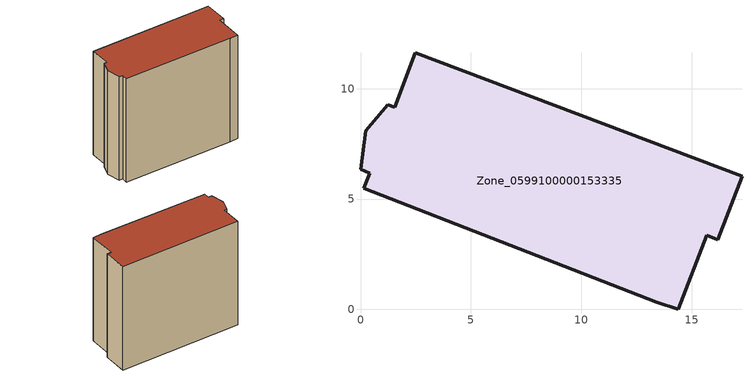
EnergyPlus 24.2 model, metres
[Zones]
Zone_0599100000153335
 floor ground (C_G): 13.41,0.32 0.14,5.49 0.41,6.16 0,6.34 0.23,8.1 1.23,9.26 1.55,9.15 2.49,11.63 17.28,6.03 16.19,3.16 15.69,3.35 14.4,0 z0
 wall outside (C_F): 0,6.34 0.41,6.16 0.14,5.49 13.41,0.32 14.4,0 15.69,3.35 16.19,3.16 17.28,6.03 2.49,11.63 1.55,9.15 1.23,9.26 0.23,8.1 0,6.34 z0:14.24
 roof outside (C_R): 13.41,0.32 14.4,0 15.69,3.35 16.19,3.16 17.28,6.03 2.49,11.63 1.55,9.15 1.23,9.26 0.23,8.1 0,6.34 0.41,6.16 0.14,5.49 z14.24
[BUILDING]
Pand.0599100000153335: North Axis=0; Terrain=City; Loads Convergence Tolerance Value=0.04; Temperature Convergence Tolerance Value=0.4; Solar Distribution=FullExterior; Maximum Number of Warmup Days=25; Minimum Number of Warmup Days=1
[Site:Location]
Rotterdam.The.Hague.AP_ZH_NLD Design_Conditions: Latitude=51.96; Longitude=4.45; Time Zone=1; Elevation=-4.5
[SITE:GROUNDTEMPERATURE:BUILDINGSURFACE]
18, 18, 18, 18, 18, 18, 18, 18, 18, 18, 18, 18
[MATERIAL] Thermal Absorptance=0.9; Solar Absorptance=0.7; Visible Absorptance=0.7
Name | Roughness | Thickness | Conductivity | Density | Specific Heat
G.TI.1946 | MediumSmooth | 0.15 | 1 | 540 | 1210
F.TI.1946 | Rough | 0.3 | 0.857143 | 1920 | 840
R.TI.1946 | MediumRough | 0.2 | 0.1 | 1500 | 1000
[CONSTRUCTION]
C_G: G.TI.1946
C_F: F.TI.1946
C_R: R.TI.1946
[ZONE]
Zone_0599100000153335: Type=1; Multiplier=1; Ceiling Height=Autocalculate; Volume=Autocalculate; Floor Area=autocalculate; Part of Total Floor Area=Yes
[ZONEINFILTRATION:DESIGNFLOWRATE]
Infil_Zone_0599100000153335: Zone or ZoneList or Space or SpaceList=Zone_0599100000153335; Schedule=AlwaysOn; Design Flow Rate Calculation Method=Flow/Area; Flow Rate per Floor Area=0.003; Constant Term Coefficient=1; Temperature Term Coefficient=0; Velocity Term Coefficient=0; Velocity Squared Term Coefficient=0
[HVACTEMPLATE:ZONE:IDEALLOADSAIRSYSTEM]
Zone_0599100000153335: Maximum Heating Supply Air Temperature=50; Minimum Cooling Supply Air Temperature=13; Maximum Heating Supply Air Humidity Ratio=0.0156; Minimum Cooling Supply Air Humidity Ratio=0.0077; Heating Limit=NoLimit; Cooling Limit=NoLimit; Dehumidification Control Type=ConstantSensibleHeatRatio; Cooling Sensible Heat Ratio=0.7; Dehumidification Setpoint=60; Humidification Control Type=None; Humidification Setpoint=30; Outdoor Air Method=None; Outdoor Air Flow Rate per Person=0.00944; Outdoor Air Flow Rate per Zone Floor Area=0; Outdoor Air Flow Rate per Zone=0; Demand Controlled Ventilation Type=None; Outdoor Air Economizer Type=NoEconomizer; Heat Recovery Type=None; Sensible Heat Recovery Effectiveness=0.7; Latent Heat Recovery Effectiveness=0.65
[ZONECONTROL:THERMOSTAT]
ThermostatControl_Zone_0599100000153335: Zone or ZoneList=Zone_0599100000153335; Control Type Schedule=DualSetpointControlType; Control 1=Thermostat_Zone_0599100000153335; Temperature Difference Between Cutout And Setpoint=0
[THERMOSTATSETPOINT:DUALSETPOINT]
Thermostat_Zone_0599100000153335: Heating Setpoint Temperature Schedule=HeatingSetpoint_Zone_0599100000153335; Cooling Setpoint Temperature Schedule=CoolingSetpoint_Zone_0599100000153335
[SCHEDULE:COMPACT]
HeatingSetpoint_Zone_0599100000153335: Through: 12/31, For: AllDays, Until: 24:00, 21
CoolingSetpoint_Zone_0599100000153335: Through: 12/31, For: AllDays, Until: 24:00, 24
DualSetpointControlType: Through: 12/31, For: AllDays, Until: 24:00, 4
AlwaysOn: Through: 12/31, For: AllDays, Until: 24:00, 1
